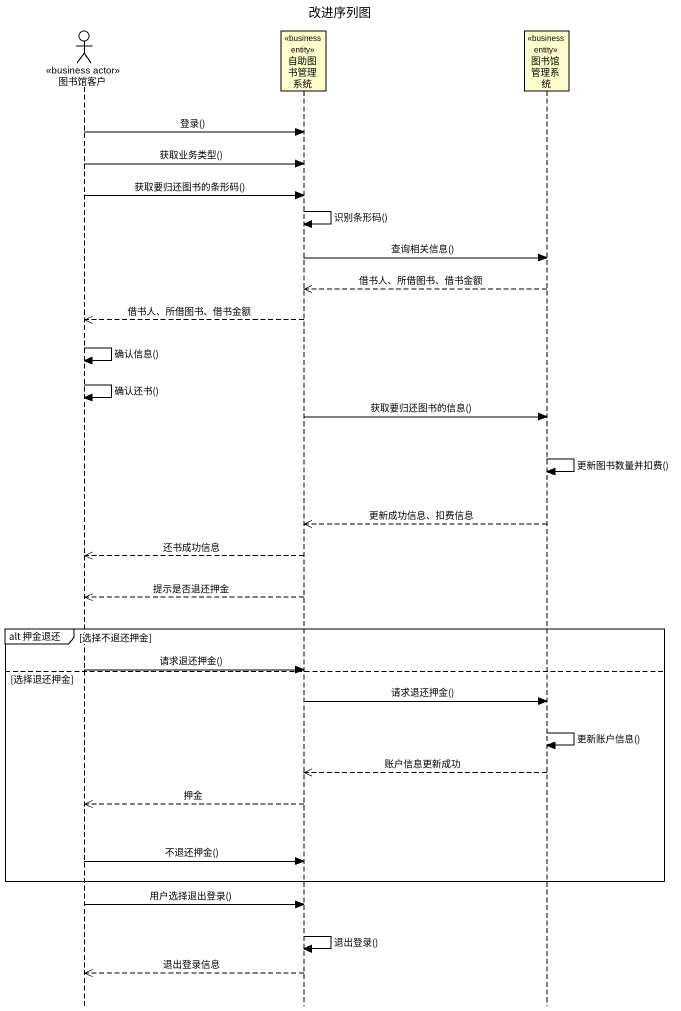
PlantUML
@startuml
title 改进序列图
hide footbox
actor 图书馆客户 <<business actor>>
participant 自助图书管理系统 <<business entity>>
participant 图书馆管理系统 <<business entity>>

图书馆客户 -> 自助图书管理系统 : 登录()
图书馆客户 -> 自助图书管理系统 : 获取业务类型()
图书馆客户 -> 自助图书管理系统 : 获取要归还图书的条形码()
自助图书管理系统 -> 自助图书管理系统 : 识别条形码()
自助图书管理系统 -> 图书馆管理系统 : 查询相关信息()
图书馆管理系统 -->> 自助图书管理系统 : 借书人、所借图书、借书金额
自助图书管理系统 -->> 图书馆客户 : 借书人、所借图书、借书金额
图书馆客户 -> 图书馆客户 : 确认信息()
图书馆客户 -> 图书馆客户 : 确认还书()
自助图书管理系统 -> 图书馆管理系统 : 获取要归还图书的信息()
图书馆管理系统 -> 图书馆管理系统 : 更新图书数量并扣费()
图书馆管理系统 -->> 自助图书管理系统 : 更新成功信息、扣费信息
自助图书管理系统 -->> 图书馆客户 : 还书成功信息
自助图书管理系统 -->> 图书馆客户 : 提示是否退还押金
group alt 押金退还 [选择不退还押金]
  图书馆客户 -> 自助图书管理系统 : 请求退还押金()
else 选择退还押金
  自助图书管理系统 -> 图书馆管理系统 : 请求退还押金()
  图书馆管理系统 -> 图书馆管理系统 : 更新账户信息()
  图书馆管理系统 -->> 自助图书管理系统 : 账户信息更新成功
  自助图书管理系统 -->> 图书馆客户 : 押金
  图书馆客户 -> 自助图书管理系统 : 不退还押金()
end
图书馆客户 -> 自助图书管理系统 : 用户选择退出登录()
自助图书管理系统 -> 自助图书管理系统 : 退出登录()
自助图书管理系统 -->> 图书馆客户 : 退出登录信息
@enduml
